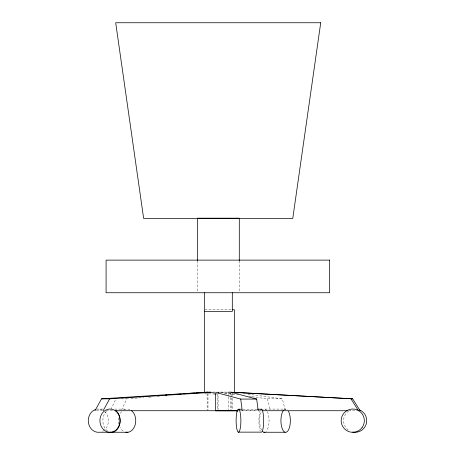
<?xml version="1.0" encoding="UTF-8"?>
<svg xmlns="http://www.w3.org/2000/svg" width="455" height="455" viewBox="0 0 455 455"><rect width="100%" height="100%" fill="white"/><g stroke="black" fill="none" stroke-linecap="round" stroke-linejoin="round"><path stroke-width="0.34" stroke-dasharray="2.27 1.71" d="M110.918 409.472L115.604 399.462M121.559 410.097L126.831 398.836L130.363 398.574M131.074 398.517L138.144 397.994M138.855 397.943L143.803 397.579M148.757 397.209L151.583 396.999M157.242 396.584L159.364 396.424M165.734 395.952L167.144 395.85M204.864 309.758L231.22 309.758M230.338 392.079L217.621 392.079L237.971 394.838M217.644 392.392L229.445 392.392M204.625 393.905L213.253 393.905M224.349 393.905L233.023 393.905M121.36 398.836L126.831 398.836M252.007 396.743L267.443 398.836L282.356 398.836L285.222 410.063M102.773 409.085L97.29 409.085A11.648 10.09 -90 0 1 102.449 410.018M114.831 409.085L126.189 409.085M264.844 409.085L286.144 409.085M242.902 409.216L257.411 409.216M96.346 410.723L102.46 410.723M106.356 410.723L113.864 410.723M238.141 410.723L261.545 410.723M348.519 410.723L357.289 410.723M240.655 410.837L256.819 410.837M230.076 392.159L228.666 392.079L228.666 396.225M243.761 393.603L245.165 393.791M247.969 394.172L282.356 398.836M249.198 396.362L251.302 396.646M267.443 398.836L270.315 410.063M239.296 260.789L239.296 292.03M232.533 393.461L232.533 395.531M232.533 398.296L232.533 410.723M231.527 393.808L231.527 410.126M230.338 392.773L230.338 396.914M230.338 397.607L230.338 410.029M228.666 396.914L228.666 410.029M218.076 392.079L218.076 410.029M217.621 394.155L217.621 410.723M207.981 393.461L207.981 410.029M207.139 393.461L207.139 410.723M197.356 260.789L197.356 292.03M123.993 409.796A11.648 8.645 -90 0 1 130.608 410.018M123.095 430.987A11.648 8.645 -90 0 1 120.12 427.529M118.891 424.287A11.648 8.645 -90 0 1 119.204 415.944M120.382 413.35A11.648 8.645 -90 0 1 121.57 411.718M107.477 430.987A11.648 8.645 -90 0 1 102.847 420.38A11.648 8.645 -90 0 1 107.858 410.091M348.325 430.077A11.648 11.585 -90 0 1 350.452 410.018M283.732 410.018A11.648 4.721 -90 0 1 287.344 409.796M261.562 430.077A11.648 4.721 -90 0 1 260.527 413.805A11.648 4.721 -90 0 1 267.119 411.252M267.364 411.718A11.648 4.721 -90 0 1 266.255 431.317M104.696 411.599A11.648 10.09 -90 0 1 104.303 430.077M103.757 430.504A11.648 10.09 -90 0 1 102.597 431.238M260.34 410.143A11.739 2.4 -90 0 0 259.811 411.707L259.384 413.885A11.443 2.338 -90 0 0 259.452 427.922L259.902 429.992A11.739 2.4 -90 0 0 260.26 431.033"/><path stroke-width="0.68" d="M94.987 410.723L101.482 398.836L207.981 392.079M103.137 410.723L109.638 398.836L214.726 392.17M165.41 395.167L166.82 395.065M171.774 394.701L173.895 394.542M177.433 394.28L180.971 394.019M183.797 393.808L188.04 393.495M190.162 393.336L195.115 392.972M196.532 392.864L210.699 392.079M232.442 309.758L234.376 309.758L234.376 392.489M213.571 393.905L216.648 393.905M101.482 398.836L109.638 398.836M230.076 392.159L352.665 398.836L360.127 410.723M215.562 392.392L240.706 399.075L256.671 399.075L258.207 410.837M238.75 409.216L241.52 409.216M257.411 409.216L261.557 409.216M115.223 410.723L237.464 410.723M261.995 410.723L347.102 410.723M238.028 410.837L215.562 410.837L215.562 393.808M238.249 432.142L261.056 432.142A11.739 2.4 -90 0 0 262.802 429.651L263.229 427.472A11.443 2.338 -90 0 0 263.161 413.436L262.711 411.365A11.739 2.4 -90 0 0 260.937 409.29M111.083 432.25L99.429 432.25A11.648 10.09 -90 0 1 88.418 422.655A11.648 10.09 -90 0 1 95.988 409.341M112.402 432.25L128.026 432.25M263.837 432.25L285.143 432.25M233.876 392.278L352.665 398.836M233.938 392.273L238.847 392.938M231.527 392.392L256.671 399.075M350.987 398.836L358.449 410.723M240.706 399.075L242.242 410.837M239.296 260.789L239.296 218.184L197.356 218.184L197.356 260.789M232.306 292.741L232.306 311.379L204.346 311.379L204.346 292.741M204.625 311.174L204.625 392.489M115.991 410.723A11.648 8.645 -90 0 1 119.602 424.68A11.648 8.645 -90 0 1 110.15 432.176M131.609 410.723A11.648 8.645 -90 0 1 135.22 424.68A11.648 8.645 -90 0 1 125.768 432.176M359.319 409.796A11.648 11.585 -90 0 1 366.258 423.992A11.648 11.585 -90 0 1 352.722 432.057M288.424 411.252A11.648 4.721 -90 0 1 289.01 428.82A11.648 4.721 -90 0 1 281.884 427.717A11.648 4.721 -90 0 1 283.363 410.467M265.072 432.176A11.648 4.721 -90 0 1 262.643 431.533M320.724 22.75L292.764 218.463L143.649 218.463L115.689 22.75L320.724 22.75M237.004 411.707L236.577 413.885A11.443 2.338 -90 0 0 236.645 427.922L237.095 429.992A11.739 2.4 -90 0 0 239.995 429.651L240.422 427.472A11.443 2.338 -90 0 0 240.354 413.436L239.904 411.365A11.739 2.4 -90 0 0 237.004 411.707M329.63 260.123L106.083 260.123L106.083 292.741L329.63 292.741L329.63 260.123M362.117 427.529A11.648 11.585 -90 0 0 353.984 409.085A11.648 11.585 -90 0 0 342.16 425.385A11.648 11.585 -90 0 0 362.117 427.529M117.862 427.984A11.648 10.09 -90 0 0 111.572 409.159A11.648 10.09 -90 0 0 100.595 424.856A11.648 10.09 -90 0 0 117.862 427.984"/></g></svg>
